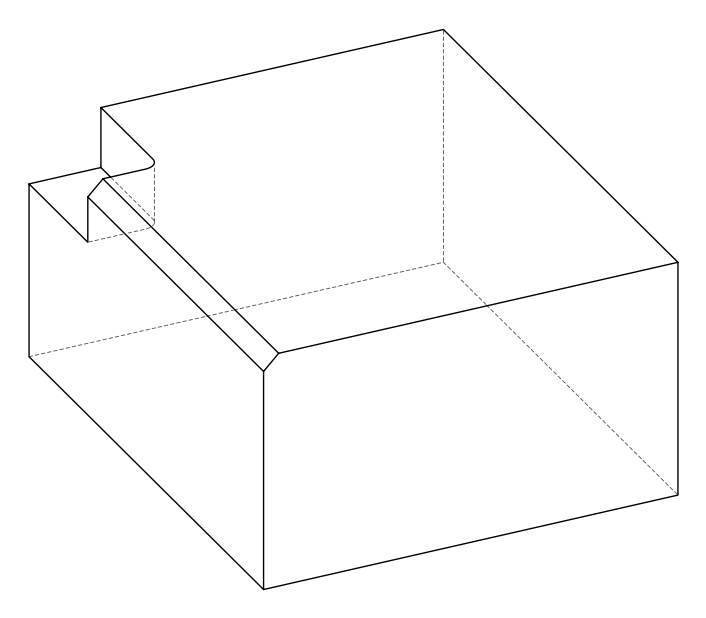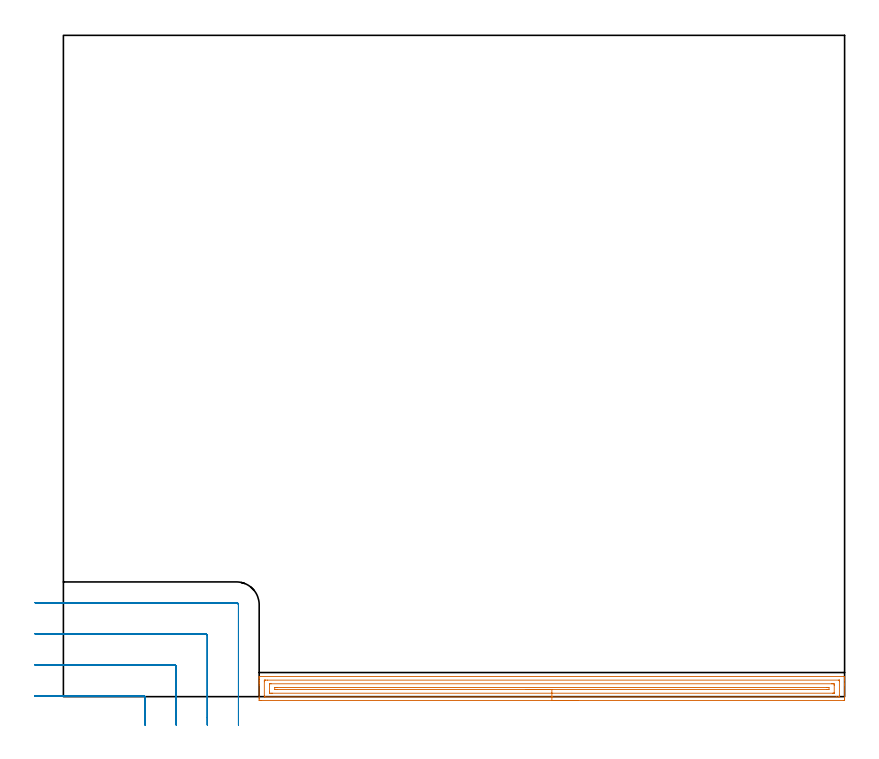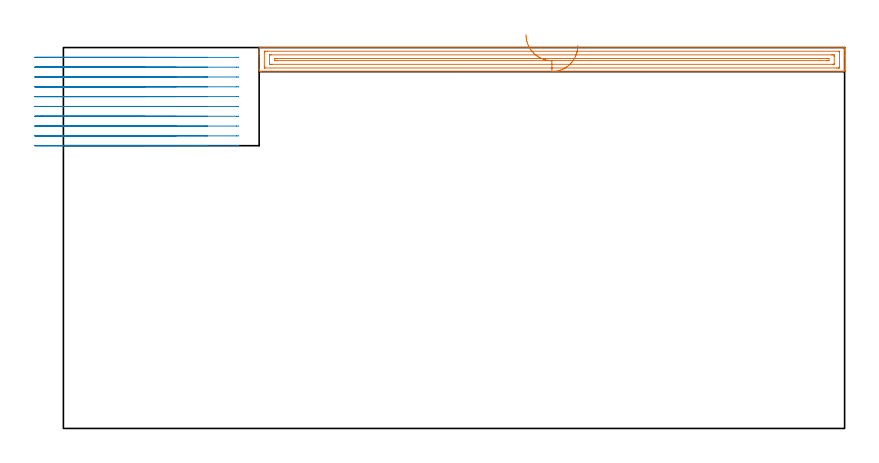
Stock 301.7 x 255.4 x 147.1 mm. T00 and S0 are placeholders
(PLAN: 2 operations, 1 tool changes, 15.6 min)
(1 AREA_MILL | FG_CHAMFER_SURFACE | UGT0205_001 | 7.42 min | 10012 mm3)
(2 MILL_CORNER_NOTCH_RECTANGULAR | CORNER_NOTCH_RECTANGULAR | NXT0201_012 | Follow Part, ap 4, ae 75% | 8.16 min | 126089 mm3)
(TOOL UGT0205_001 | Chamfer Mill 20 x 3 x 45 deg. | D20 FL50 Z2)
(TOOL NXT0201_012 | ENDMILL 16mm [2P460-1600-NA 1630] | D16 FL38 Z6)
(OP 1 AREA_MILL)
G17 G21 G94 G90
T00 M6
G54
G17 G0 G90 X198.65 Y-1.5 S1061 M3
G43 Z157.1 H0
Z147.8
G94 G1 X198.612 Z146.928 F250.
X198.498 Z146.064
X198.309 Z145.212
X198.047 Z144.38
X197.713 Z143.574
X197.31 Z142.8
X196.842 Z142.064
X196.31 Z141.372
X195.721 Z140.729
X195.078 Z140.14
X194.386 Z139.609
X193.65 Z139.14
X192.876 Z138.737
X192.07 Z138.403
X191.238 Z138.141
X190.387 Z137.952
X189.522 Z137.838
X188.65 Z137.8
X76.295
X76.205 Y-1.499 Z137.801
X75.607 Y-1.492 Z137.806
X75.603 Y-1.476 Z137.822
X75.6 Y-0.873 Z138.424
Y-0.585 Z138.712
Y4.491 Z143.785
Y5.067 Z144.364
Y5.385 Z144.681
Y5.961 Z145.257
Y6.279 Z145.574
Y6.915 Z146.215
Y7.354 Z146.653
X75.607 Y7.738 Z147.03
X75.61 Y7.805 Z147.095
X75.755 Y7.8 Z147.1
X301.541
X301.69 Y7.797 Z147.088
X301.696 Y7.765 Z147.057
X301.698 Y7.737 Z147.028
X301.7 Y7.354 Z146.653
Y6.915 Z146.214
Y6.279 Z145.574
Y5.067 Z144.364
Y4.491 Z143.785
Y-0.873 Z138.424
X301.698 Y-1.163 Z138.134
X301.69 Y-1.492 Z137.806
X301.362 Y-1.499 Z137.799
X188.65 Y-1.5 Z137.8
Y-0.086 Z139.214
X77.883 Y-0.085 Z139.215
X77.67 Y-0.081 Z139.219
X77.616 Y-0.079 Z139.221
X77.61 Y-0.067 Z139.233
X77.604 Y-0.035 Z139.265
X77.601 Y0.021 Z139.321
X77.6 Y0.412 Z139.712
X77.601 Y5.775 Z145.075
X77.607 Y6.279 Z145.579
X77.61 Y6.37 Z145.67
X77.777 Y6.38 Z145.68
X77.885 Y6.384 Z145.684
X77.99 Y6.385 Z145.685
X78.776 Y6.386 Z145.686
X299.417 Y6.385 Z145.685
X299.629 Y6.381 Z145.681
X299.684 Y6.379 Z145.679
X299.69 Y6.367 Z145.667
X299.696 Y6.335 Z145.635
X299.698 Y6.279 Z145.579
X299.7 Y5.889 Z145.189
X299.699 Y0.525 Z139.825
X299.693 Y0.021 Z139.321
X299.69 Y-0.07 Z139.23
X299.523 Y-0.08 Z139.22
X299.415 Y-0.084 Z139.216
X299.31 Y-0.085 Z139.215
X298.524 Y-0.086 Z139.214
X188.65
Y1.328 Z140.628
X80.667 Y1.329 Z140.629
X80.253 Y1.33 Z140.63
X79.775 Y1.333 Z140.633
X79.624 Y1.335 Z140.635
X79.61 Y1.634 Z140.934
X79.604 Y1.809 Z141.109
X79.601 Y1.983 Z141.283
Y4.665 Z143.965
X79.606 Y4.841 Z144.141
X79.61 Y4.954 Z144.254
X79.629 Y4.965 Z144.265
X79.656 Y4.967 Z144.267
X79.775 Y4.969 Z144.269
X80.188 Y4.971 Z144.271
X296.633
X297.047 Y4.97 Z144.27
X297.525 Y4.967 Z144.267
X297.676 Y4.965 Z144.265
X297.69 Y4.666 Z143.966
X297.696 Y4.491 Z143.791
X297.699 Y4.317 Z143.617
Y1.635 Z140.935
X297.694 Y1.459 Z140.759
X297.69 Y1.346 Z140.646
X297.671 Y1.335 Z140.635
X297.645 Y1.333 Z140.633
X297.525 Y1.331 Z140.631
X297.112 Y1.329 Z140.629
X188.65 Y1.328 Z140.628
Y2.743 Z142.043
X82.412
X81.61 Y2.751 Z142.051
X81.607 Y3.55 Z142.85
X81.64 Y3.551 Z142.851
X82.452 Y3.557 Z142.857
X82.492
X294.888
X295.69 Y3.55 Z142.85
X295.693 Y2.751 Z142.051
X294.888 Y2.743 Z142.043
X294.848
X188.65
X187.778 Z142.081
X186.914 Z142.195
X186.062 Z142.383
X185.23 Z142.646
X184.424 Z142.98
X183.65 Z143.382
X182.914 Z143.851
X182.222 Z144.382
X181.579 Z144.972
X180.99 Z145.615
X180.459 Z146.307
X179.99 Z147.043
X179.587 Z147.817
X179.253 Z148.623
X178.991 Z149.455
X178.802 Z150.306
X178.688 Z151.171
X178.65 Z152.043
G0 Z157.1
M5
M2
(OP 2 MILL_CORNER_NOTCH_RECTANGULAR)
G17 G21 G94 G90
T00 M6
G54
G17 G0 G90 X31.6 Y-11. S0 M3
G43 Z157.1 H1
Z143.31
G94 G1 Y-8. F250.
Y-0.496 F500.
G3 X30.804 Y0.3 R0.8
G1 X-8.
X-11. F250.
G0 Z157.1
X43.6 Y-11.
Z143.31
G1 Y-8.
Y11.504 F500.
G3 X42.804 Y12.3 R0.8
G1 X-8.
X-11. F250.
G0 Z157.1
X55.6 Y-11.
Z143.31
G1 Y-8.
Y23.504 F500.
G3 X54.804 Y24.3 R0.8
G1 X-8.
X-11. F250.
G0 Z157.1
X67.6 Y-11.
Z143.31
G1 Y-8.
Y35.504 F500.
G3 X66.804 Y36.3 R0.8
G1 X-8.
X-11. F250.
G0 Z157.1
X31.6 Y-11.
Z139.52
G1 Y-8.
Y-0.496 F500.
G3 X30.804 Y0.3 R0.8
G1 X-8.
X-11. F250.
G0 Z157.1
X43.6 Y-11.
Z139.52
G1 Y-8.
Y11.504 F500.
G3 X42.804 Y12.3 R0.8
G1 X-8.
X-11. F250.
G0 Z157.1
X55.6 Y-11.
Z139.52
G1 Y-8.
Y23.504 F500.
G3 X54.804 Y24.3 R0.8
G1 X-8.
X-11. F250.
G0 Z157.1
X67.6 Y-11.
Z139.52
G1 Y-8.
Y35.504 F500.
G3 X66.804 Y36.3 R0.8
G1 X-8.
X-11. F250.
G0 Z157.1
X31.6 Y-11.
Z135.73
G1 Y-8.
Y-0.496 F500.
G3 X30.804 Y0.3 R0.8
G1 X-8.
X-11. F250.
G0 Z157.1
X43.6 Y-11.
Z135.73
G1 Y-8.
Y11.504 F500.
G3 X42.804 Y12.3 R0.8
G1 X-8.
X-11. F250.
G0 Z157.1
X55.6 Y-11.
Z135.73
G1 Y-8.
Y23.504 F500.
G3 X54.804 Y24.3 R0.8
G1 X-8.
X-11. F250.
G0 Z157.1
X67.6 Y-11.
Z135.73
G1 Y-8.
Y35.504 F500.
G3 X66.804 Y36.3 R0.8
G1 X-8.
X-11. F250.
G0 Z157.1
X31.6 Y-11.
Z131.94
G1 Y-8.
Y-0.496 F500.
G3 X30.804 Y0.3 R0.8
G1 X-8.
X-11. F250.
G0 Z157.1
X43.6 Y-11.
Z131.94
G1 Y-8.
Y11.504 F500.
G3 X42.804 Y12.3 R0.8
G1 X-8.
X-11. F250.
G0 Z157.1
X55.6 Y-11.
Z131.94
G1 Y-8.
Y23.504 F500.
G3 X54.804 Y24.3 R0.8
G1 X-8.
X-11. F250.
G0 Z157.1
X67.6 Y-11.
Z131.94
G1 Y-8.
Y35.504 F500.
G3 X66.804 Y36.3 R0.8
G1 X-8.
X-11. F250.
G0 Z157.1
X31.6 Y-11.
Z128.15
G1 Y-8.
Y-0.496 F500.
G3 X30.804 Y0.3 R0.8
G1 X-8.
X-11. F250.
G0 Z157.1
X43.6 Y-11.
Z128.15
G1 Y-8.
Y11.504 F500.
G3 X42.804 Y12.3 R0.8
G1 X-8.
X-11. F250.
G0 Z157.1
X55.6 Y-11.
Z128.15
G1 Y-8.
Y23.504 F500.
G3 X54.804 Y24.3 R0.8
G1 X-8.
X-11. F250.
G0 Z157.1
X67.6 Y-11.
Z128.15
G1 Y-8.
Y35.504 F500.
G3 X66.804 Y36.3 R0.8
G1 X-8.
X-11. F250.
G0 Z157.1
X31.6 Y-11.
Z124.36
G1 Y-8.
Y-0.496 F500.
G3 X30.804 Y0.3 R0.8
G1 X-8.
X-11. F250.
G0 Z157.1
X43.6 Y-11.
Z124.36
G1 Y-8.
Y11.504 F500.
G3 X42.804 Y12.3 R0.8
G1 X-8.
X-11. F250.
G0 Z157.1
X55.6 Y-11.
Z124.36
G1 Y-8.
Y23.504 F500.
G3 X54.804 Y24.3 R0.8
G1 X-8.
X-11. F250.
G0 Z157.1
X67.6 Y-11.
Z124.36
G1 Y-8.
Y35.504 F500.
G3 X66.804 Y36.3 R0.8
G1 X-8.
X-11. F250.
G0 Z157.1
X31.6 Y-11.
Z120.57
G1 Y-8.
Y-0.496 F500.
G3 X30.804 Y0.3 R0.8
G1 X-8.
X-11. F250.
G0 Z157.1
X43.6 Y-11.
Z120.57
G1 Y-8.
Y11.504 F500.
G3 X42.804 Y12.3 R0.8
G1 X-8.
X-11. F250.
G0 Z157.1
X55.6 Y-11.
Z120.57
G1 Y-8.
Y23.504 F500.
G3 X54.804 Y24.3 R0.8
G1 X-8.
X-11. F250.
G0 Z157.1
X67.6 Y-11.
Z120.57
G1 Y-8.
Y35.504 F500.
G3 X66.804 Y36.3 R0.8
G1 X-8.
X-11. F250.
G0 Z157.1
X31.6 Y-11.
Z116.78
G1 Y-8.
Y-0.496 F500.
G3 X30.804 Y0.3 R0.8
G1 X-8.
X-11. F250.
G0 Z157.1
X43.6 Y-11.
Z116.78
G1 Y-8.
Y11.504 F500.
G3 X42.804 Y12.3 R0.8
G1 X-8.
X-11. F250.
G0 Z157.1
X55.6 Y-11.
Z116.78
G1 Y-8.
Y23.504 F500.
G3 X54.804 Y24.3 R0.8
G1 X-8.
X-11. F250.
G0 Z157.1
X67.6 Y-11.
Z116.78
G1 Y-8.
Y35.504 F500.
G3 X66.804 Y36.3 R0.8
G1 X-8.
X-11. F250.
G0 Z157.1
X31.6 Y-11.
Z112.99
G1 Y-8.
Y-0.496 F500.
G3 X30.804 Y0.3 R0.8
G1 X-8.
X-11. F250.
G0 Z157.1
X43.6 Y-11.
Z112.99
G1 Y-8.
Y11.504 F500.
G3 X42.804 Y12.3 R0.8
G1 X-8.
X-11. F250.
G0 Z157.1
X55.6 Y-11.
Z112.99
G1 Y-8.
Y23.504 F500.
G3 X54.804 Y24.3 R0.8
G1 X-8.
X-11. F250.
G0 Z157.1
X67.6 Y-11.
Z112.99
G1 Y-8.
Y35.504 F500.
G3 X66.804 Y36.3 R0.8
G1 X-8.
X-11. F250.
G0 Z157.1
X31.6 Y-11.
Z109.2
G1 Y-8.
Y-0.496 F500.
G3 X30.804 Y0.3 R0.8
G1 X-8.
X-11. F250.
G0 Z157.1
X43.6 Y-11.
Z109.2
G1 Y-8.
Y11.504 F500.
G3 X42.804 Y12.3 R0.8
G1 X-8.
X-11. F250.
G0 Z157.1
X55.6 Y-11.
Z109.2
G1 Y-8.
Y23.504 F500.
G3 X54.804 Y24.3 R0.8
G1 X-8.
X-11. F250.
G0 Z157.1
X67.6 Y-11.
Z109.2
G1 Y-8.
Y35.504 F500.
G3 X66.804 Y36.3 R0.8
G1 X-8.
X-11. F250.
G0 Z157.1
M5
M2
